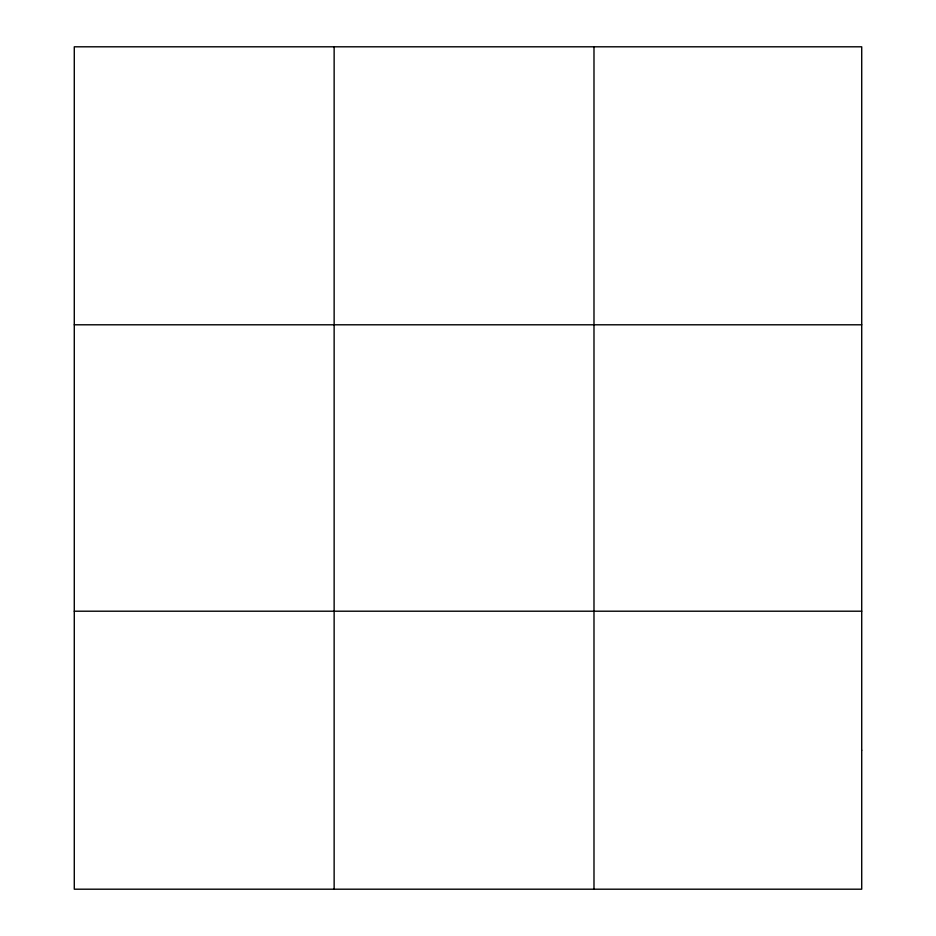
<?xml version="1.0" encoding="UTF-8"?>
<svg xmlns="http://www.w3.org/2000/svg" width="936" height="936" viewBox="0 0 936 936"><rect width="100%" height="100%" fill="white"/><g stroke="black" fill="none" stroke-linecap="round" stroke-linejoin="round"><path stroke-width="1.4" d="M334.14 889.2L334.14 46.8M593.986 889.2L593.986 46.8M74.283 324.792L861.717 324.792M74.283 611.208L861.717 611.208M861.717 750.204L861.717 889.2L74.283 889.2L74.283 46.8L861.717 46.8L861.717 750.204"/></g></svg>
